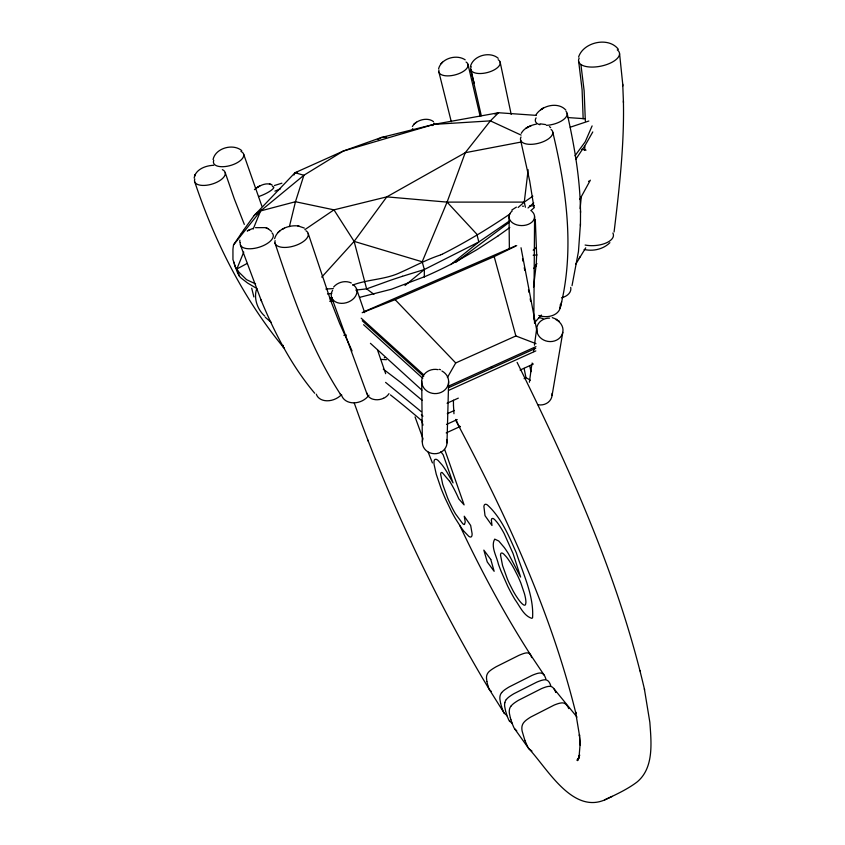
<?xml version="1.0" encoding="UTF-8"?>
<svg xmlns="http://www.w3.org/2000/svg" width="845" height="845" viewBox="0 0 845 845"><rect width="100%" height="100%" fill="white"/><g stroke="black" fill="none" stroke-linecap="round" stroke-linejoin="round"><path stroke-width="1.27" d="M424.317 277.086L424.338 269.523L422.194 261.792L447.079 202.113L465.236 152.713L490.375 120.867L498.571 112.744L536.406 115.374M453.427 400.234L453.469 405.241M572.023 285.684L578.466 251.472L580.441 223.84M580.526 212.591C580.23 179.119 574.42 145.995 567.143 113.42M533.839 318.914L534.589 216.626M580.43 225.562L580.526 210.901M239.811 242.198L239.853 240.181M447.005 442.864L448.632 381.613M584.856 146.259L584.687 150.156M581.265 196.991L580.114 208.694M525.41 207.247L524.27 202.103L528.157 169.771M614.083 231.974C619.322 188.488 624.381 144.77 623.399 100.893M529.392 382.246L531.822 364.438M533.565 351.594L533.913 349.027M534.441 345.161L536.712 328.43M533.533 287.194L536.226 264.348L536.11 266.407L536.659 254.968L535.297 219.351M194.128 177.999L195.311 174.482L194.424 176.214M552.07 395.523L562.791 332.391M213.077 159.515C215.486 148.012 233.083 143.206 241.733 150.611M470.475 66.438C473.137 55.559 489.942 50.943 498.233 58.305M579.269 755.969L577.547 760.648L579.659 754.944L579.026 757.215L580.103 744.255L579.438 734.78L579.501 735.604L575.561 711.902L575.984 713.814C550.75 610.734 505.321 513.665 455.687 420.292M560.119 308.214C575.012 250.236 566.446 189.512 552.788 132.2M438.597 68.804C441.259 58.294 456.575 53.974 465.194 59.837M560.288 307.443L561.64 301.749M289.391 226.65L295.465 201.733L303.894 175.264L343.302 151.054L381.327 137.503L433.865 124.395L498.571 112.744L494.938 114.107M578.593 57.048C583.314 42.07 608.685 36.346 618.382 49.359M274.614 238.67C277.361 228.837 289.687 224.58 298.993 226.069L297.894 225.879L304.316 228.055M592.113 125.916L585.226 141.791L574.98 155.797M256.574 288.346L247.627 283.064L241.216 278.111A90.098 16.911 17.6 0 1 239.558 276.421L236.832 269.006L243.761 252.063M253.173 229.079L260.598 210.923L303.894 175.264L295.011 172.729L253.965 215.75M194.667 175.718C197.667 168.44 206.444 165.588 213.732 165.271M256.817 288.515C253.278 297.936 257.44 309.64 264.76 316.104M412.371 126.507C416.141 119.948 427.348 116.811 433.485 121.617M590.359 180.175L579.86 199.325M293.933 175.052L295.011 172.729L343.302 151.054L433.865 124.395L490.375 120.867L521.09 135.094M340.387 393.717L340.07 394.351M592.789 131.936L585.479 144.78L575.709 159.462M447.385 377.525L455.719 362.949L515.862 335.961L536.005 343.661M575.804 264.094L585.733 247.838M579.089 258.295L580.04 256.711M521.238 133.33C524.249 127.87 530.597 125.292 536.427 124.088M536.131 114.582C541.962 105.477 558.112 101.432 565.865 110.114M255.602 283.92L246.529 279.653L239.103 272.354A94.967 56.974 -61.7 0 1 236.832 269.006A94.059 32.247 -58.2 0 1 235.47 267.168L232.956 259.595L232.945 249.264A84.415 28.941 -58.3 0 1 233.537 244.913L241.11 233.695M577.927 759.613L579.469 757.194L577.008 760.32L577.769 759.475M533.755 268.52L536.924 263.619M241.269 233.463L243.487 230.315M243.751 229.946L253.753 216.035M321.734 277.107L354.129 241.385L386.788 196.874L465.236 152.713L521.502 141.971M233.537 244.913L260.598 210.923L295.465 201.733L333.965 209.856L386.788 196.874L447.079 202.113L524.27 202.103L532.857 196.156M534.367 322.885L541.391 315.016M333.648 287.025C337.81 282.093 345.383 280.139 351.277 282.969M440.974 63.702L442.495 62.181M609.9 242.684C603.319 249.233 593.074 251.567 584.138 249.465M524.27 202.103L518.143 207.469M511.816 210.035L516.38 207.109M533.734 202.895L528.03 207.986M254.419 189.65L255.993 188.298M413.723 124.247L416.5 122.176M533.174 250.141L536.131 247.68M277.921 232.523L279.991 230.791M405.019 285.504L424.338 269.523L478.809 241.987L509.693 220.82M450.723 264.612L478.809 241.987L476.886 234.245L447.079 202.113M509.957 213.996C488.315 228.678 465.838 242.24 442.505 254.06M455.74 262.373L509.208 222.362M261.443 210.014L254.588 214.883L260.598 210.923M498.328 235.755L477.045 249.602L459.775 259.563A231.53 109.375 -16.3 0 1 425.384 276.389L391.436 289.233L359.505 297.387M257.736 187.115L255.866 188.382C260.461 185.203 267.041 181.971 272.354 185.182M304.855 229.65L333.965 209.856L354.129 241.385L366.624 288.874L373.902 294.292M528.231 126.887L526.034 128.229L531.114 125.567L530.628 125.789M377.937 139.51L381.327 137.503L386.535 137.08M440.287 255.032C426.461 259.626 413.828 266.545 400.551 272.417C385.352 279.769 368.145 279.146 352.64 285.092M247.215 230.97L252.792 228.425M236.832 269.006L247.247 263.397M284.448 228.203L282.019 229.439M247.543 230.791L250.109 229.47M362.167 312.713L395.122 299.648L494.188 256.605L516.717 245.61M608.759 797.986C618.424 793.392 628.173 788.67 636.771 782.238C654.305 768.073 651.241 742.111 649.847 722.285L644.365 688.876M491.093 367.3L491.674 367.036M512.228 723.721L513.844 727.46A25.762 17.671 -36.7 0 0 514.679 728.855L528.854 748.712C547.697 768.802 573.839 817.115 608.125 798.25M446.202 432.904L460.282 426.44M274.34 185.541L281.903 183.185M447.28 413.701L454.409 410.448M524.101 378.666L525.991 377.799A9.654 4.109 29.1 0 1 530.301 380.282M446.509 424.433L457.208 419.542M447.068 403.234L458.317 398.132M520.108 370.047L533.279 364.058M604.671 799.845L612.266 796.37M448.642 387.665L535.73 348.298M448.558 390.411L535.825 350.918M448.695 386.08L535.973 346.64M442.062 254.26L440.731 254.841M363.318 312.027L515.45 245.969M570.227 127.215L588.849 121.015M402.495 276.283L424.338 269.523M295.011 172.729L297.598 172.253M327.501 294.018L331.81 293.352M255.496 227.675L265.182 227.632L268.214 228.72L271.509 231.424M355.787 290.099L366.624 288.874L390.453 280.286A131.788 21.305 -19.2 0 1 402.495 276.283M343.883 335.338L346.418 335.085M333.31 288.589L325.864 289.043M333.12 300.968L329.677 301.242M533.184 255.243L537.05 254.947M529.477 205.969L534.367 205.757M539.987 123.803L545.69 124.574M581.687 149.29L586.029 150.146M380.968 359.41L386.418 359.685M567.724 117.55L584.687 118.722M522.474 206.159L523.488 206.233M329.539 297.641L332.169 297.862M543.039 318.512L538.772 317.583M330.258 299.669L332.793 300.186M532.614 363.329L531.959 363.17M512.45 723.394L509.524 721.218M271.256 184.463L269.449 183.935M552.281 317.604L557.267 319.621M354.129 241.385L422.194 261.792M267.094 228.351L266.333 228.108L268.214 228.72M439.305 369.328L440.488 369.719M531.949 751.089L528.938 748.807M506.556 715.166L504.402 713.423A25.456 15.897 -34.9 0 1 503.588 712.081L502.173 708.659M491.389 691.442L489.762 690.164A25.096 13.362 -32.8 0 1 489.086 689.034L487.977 686.108M516.749 730.788L514.689 728.855M460.102 426.905L458.423 425.183A60.724 23.058 -30.4 0 1 457.631 423.292L455.877 419.395M383.281 369.138L400.889 382.542L422.257 400.414M385.584 382.384L421.18 411.599M271.34 322.463L265.256 317.276M549.44 126.602L550.665 127.648M558.492 320.582L559.2 321.195M361.185 318.185L423.725 374.821M362.294 320.783L423.715 376.426M363.593 324.702L422.785 378.37M370.427 343.323L421.908 390.136M395.122 299.648L455.719 362.949M577.008 717.056L553.897 688.717A14.101 9.739 -37.1 0 0 552.788 687.503A8.239 5.693 -37.3 0 0 550.074 686.32M314.699 393.242C291.43 365.526 274.646 333.057 260.915 299.753M283.529 347.432C243.423 298.75 214.704 241.67 194.794 182.024M440.815 451.716L443.171 454.758L453.057 482.907L446.646 471.584A35.184 6.253 64.9 0 0 442.273 465.151L438.27 460.631A33.705 5.989 64.9 0 0 435.914 459.257L434.932 459.458A40.37 7.172 64.9 0 0 434.267 460.419L434.129 460.905A36.662 6.517 64.9 0 0 434.087 464.486L436.263 474.256L441.058 488.378A43.422 7.721 64.8 0 0 445.157 498.254L451.494 511.5A35.564 6.295 64.8 0 0 455.37 518.524L461.243 527.671A54.598 9.749 64.9 0 0 463.799 531.093L468.743 536.279A34.55 6.126 64.8 0 0 471.045 536.934A36.039 6.39 64.8 0 0 471.531 536.533A34.328 6.095 64.8 0 0 472.091 533.565L470.644 525.432L464.254 516.221L465.225 521.978L464.486 524.46A21.209 3.76 64.8 0 1 462.722 523.657L455.518 513.887A23.153 4.098 64.8 0 1 452.635 508.701L450.322 504.032A26.554 4.711 64.8 0 1 447.586 497.906L442.706 484.354L440.646 474.372A23.449 4.172 64.9 0 1 441.09 472.725A22.15 3.94 64.9 0 1 442.294 472.651L449.635 481.323M530.269 654.41L544.275 675.313A25.635 16.108 -34.9 0 1 544.962 676.581L545.891 678.905M354.245 403.023L361.998 424.581C394.795 512.165 434.921 597.088 482.284 677.753L489.709 690.09M504.317 713.307L489.688 690.059M339.785 393.274C310.094 347.137 292.169 294.799 275.005 243.054M237.593 272.914L234.593 265.003M517.108 362.389C569.034 467.338 617.938 575.297 644.577 689.773M352.059 350.918L339.69 323.55L330.712 300.651L308.182 233.421M460.018 526.002C480.921 570.248 504.032 613.502 530.47 654.695A25.287 13.562 -32.8 0 1 531.03 655.773L531.695 657.59M568.759 708.606L568.262 707.592A26.375 20.269 -40 0 0 567.354 706.019L567.048 705.596A14.344 11.027 -40.5 0 0 565.886 704.318A8.376 6.443 -40.7 0 0 562.96 702.913A10.055 7.721 -40.6 0 0 560.626 703.051A15.463 11.862 -40.5 0 0 558.355 703.568L556.306 704.244A47.235 35.881 -40.1 0 0 554.035 705.142L530.84 716.993A47.394 36.029 -39.5 0 0 528.79 718.292L526.847 719.655A15.548 11.946 -39.5 0 0 524.925 721.281A10.119 7.785 -39.4 0 0 523.245 723.267A8.429 6.496 -39.4 0 0 521.946 726.816A14.418 11.091 -39.6 0 0 521.861 728.739L521.893 729.309A26.385 20.269 -40 0 0 522.168 731.221L524.872 740.347M555.471 691.696L554.901 690.428A25.931 17.893 -36.8 0 0 554.098 689.002M244.311 224.39L234.318 198.913L225.203 172.612M555.545 691.886L555.778 692.467M261.633 301.517L240.434 245.061M428.172 452.159L432.429 462.923M261.887 206.212L243.698 154.308M422.711 437.921L415.053 416.923M367.807 440.002L368.272 441.227M550.771 685.601L549.958 683.658A25.772 17.006 -35.8 0 0 549.208 682.295L548.986 681.978A14.027 9.253 -36.2 0 0 547.961 680.869A8.186 5.408 -36.3 0 0 545.31 679.781A9.823 6.485 -36.3 0 0 543.103 680.014A15.104 9.95 -36.2 0 0 540.916 680.574L538.846 681.302A46.042 29.945 -35.9 0 0 536.733 682.168L513.95 693.692A46.19 30.071 -35.5 0 0 511.922 694.928L510.063 696.164A15.189 10.024 -35.4 0 0 508.056 697.738A9.886 6.538 -35.4 0 0 506.324 699.554M524.893 740.41L527.681 746.864A26.237 20.058 -39.9 0 0 528.621 748.395M331.578 297.303L366.91 393.77M512.176 723.573L511.552 721.746M507.232 716.328L508.753 719.929A25.603 16.794 -35.8 0 0 509.524 721.218M444.702 449.529L464.106 504.898L458.814 498.92A27.019 4.806 64.9 0 0 453.11 487.206A23.237 4.14 64.9 0 0 449.646 481.323M507.18 716.19L505.532 710.74M356.558 288.99L364.691 312.661M377.525 350.02L385.658 373.691M502.131 708.522L501.603 706.864M511.531 721.704L510.929 719.803M253.88 296.944L251.704 288.219M510.919 719.75L510.369 717.87M421.497 420.102L423.018 425.151M501.592 706.821L500.641 703.336M487.945 686.003L486.889 681.535M494.188 256.605L515.862 335.961M510.327 717.722L509.44 713.56A25.931 17.893 -36.8 0 1 509.271 711.786L509.271 711.279A14.164 9.791 -36.4 0 1 509.45 709.525A8.292 5.735 -36.3 0 1 510.855 706.23M438.893 72.005L451.283 121.712M505.5 710.592L504.708 706.568A25.783 17.006 -35.8 0 1 504.592 704.91L504.602 704.413A14.09 9.306 -35.5 0 1 504.824 702.723M473.865 82.102L474.193 83.433L470.76 69.522L481.312 115.776M520.626 140.207L529.699 181.01L533.892 206.983M467.982 64.315L480.066 115.955M500.61 703.198L499.934 699.385A25.646 16.108 -34.9 0 1 499.86 697.759L499.881 697.283A14.016 8.82 -34.7 0 1 500.134 695.667A8.196 5.165 -34.5 0 1 501.645 692.583M640.204 670.592L640.383 671.395M500.134 62.055L511.183 114.371M234.498 264.612L234.128 262.288M524.111 368.388L525.991 377.799M529.815 366.075L530.935 371.684M521.016 247.754L537.093 332.053M522.537 258.644L523.023 261.232M524.259 267.707L524.756 270.294M528.452 289.708L528.949 292.307M530.185 298.771L530.671 301.369M533.639 316.896L534.864 323.371M486.868 681.419L486.498 678.165A25.287 13.562 -32.8 0 1 486.54 676.708L486.593 676.285A13.826 7.425 -32.6 0 1 486.952 674.859A8.091 4.352 -32.5 0 1 488.6 672.081A9.707 5.218 -32.5 0 1 490.438 670.444A14.904 7.985 -32.5 0 1 492.403 669.039L494.336 667.814A45.207 23.871 -32.6 0 1 496.342 666.642L518.788 655.414A45.07 23.776 -32.9 0 1 520.847 654.548L522.865 653.798A14.819 7.932 -33.1 0 1 524.967 653.164A9.644 5.176 -33.2 0 1 527.026 652.889A8.038 4.32 -33.2 0 1 529.424 653.597A13.763 7.383 -33.1 0 1 530.269 654.41M580.916 64.547L584.138 90.753L585.342 121.057M578.688 61.569L582.089 89.602L583.166 118.807M619.565 53.605L622.733 84.215L623.462 102.615M453.966 413.754L453.469 405.336M579.438 734.78L580.166 745.121M622.733 84.215L622.807 85.989M421.708 381.253L422.342 441.988M509.039 216.827L509.366 248.398M588.997 181.02A23.935 18.854 -55.4 0 1 588.574 181.506M534.262 207.638A315.586 143.597 -16.9 0 1 530.808 210.658M509.799 227.474A315.586 143.597 -16.9 0 1 498.265 235.734M617.262 49.908A20.84 9.168 -11.6 0 1 601.302 66.068A20.84 9.168 -11.6 0 1 579.184 58.125M612.889 233.03A19.646 9.432 -3.5 0 1 606.108 242.98A19.646 9.432 -3.5 0 1 585.11 245.05M239.558 276.421A89.39 38.342 25.8 0 1 237.593 272.914M305.943 230.759A17.27 8.049 -16.5 0 1 294.683 245.779A17.27 8.049 -16.5 0 1 275.132 240.645M368.99 395.122A15.622 12.284 -22.6 0 1 353.664 402.854A15.622 12.284 -22.6 0 1 341.507 395.048M271.963 232.829A17.175 7.911 -17.1 0 1 259.109 247.236A17.175 7.911 -17.1 0 1 240.276 242.599M341.591 394.615A15.601 11.439 -25.5 0 1 326.952 400.794A15.601 11.439 -25.5 0 1 316.305 394.182M551.056 129.465A16.583 7.616 -14.4 0 1 538.349 143.312A16.583 7.616 -14.4 0 1 520.995 137.017M560.214 304.739A15.125 10.9 3.5 0 1 554.162 314.815A15.125 10.9 3.5 0 1 538.793 315.438M566.023 111.403A16.351 7.383 -14.1 0 1 562.96 119.99A16.351 7.383 -14.1 0 1 546.419 125.345M539.934 124.754A16.351 7.383 -14.1 0 1 536.057 117.877M570.713 287.374A15.009 9.897 1.8 0 1 561.513 297.82M498.159 59.689A15.157 6.971 -14.1 0 1 487.417 72.533A15.157 6.971 -14.1 0 1 471.214 66.702M466.07 62.034A15.041 6.876 -14.7 0 1 456.173 74.592A15.041 6.876 -14.7 0 1 438.977 70.029M222.351 169.644A15.939 7.404 -16.6 0 1 213.172 183.735A15.939 7.404 -16.6 0 1 194.783 178.96M284.258 348.003A14.851 5.503 -28.2 0 1 283.181 345.351M240.973 151.445A15.685 7.204 -16.2 0 1 231.678 165.124A15.685 7.204 -16.2 0 1 213.743 160.328M441.903 370.997A13.457 12.126 1.1 0 1 443.055 391.33A13.457 12.126 1.1 0 1 421.993 383.894A13.457 12.126 1.1 0 1 438.048 369.635M446.614 439.484A12.348 11.365 1.5 0 1 434.245 453.723A12.348 11.365 1.5 0 1 422.996 438.629M556.094 319.727A13.203 11.703 8.4 0 1 558.556 338.919A13.203 11.703 8.4 0 1 537.557 333.722A13.203 11.703 8.4 0 1 549.599 318.121M552.102 393.316A12.126 11.006 9.6 0 1 537.969 404.734M501.687 692.604A9.834 6.19 -34.5 0 1 503.44 690.83A15.104 9.485 -34.6 0 1 505.384 689.34L507.317 688.062A45.905 28.445 -34.6 0 1 509.334 686.848L532.012 675.409A45.757 28.329 -35.1 0 1 534.114 674.542L536.174 673.803A15.02 9.422 -35.3 0 1 538.339 673.212A9.77 6.147 -35.4 0 1 540.473 673.021A8.144 5.123 -35.4 0 1 543.071 673.983A13.953 8.767 -35.3 0 1 544.032 674.975M504.835 702.723A8.249 5.45 -35.4 0 1 506.271 699.544M510.908 706.251A9.95 6.876 -36.3 0 1 512.63 704.392A15.284 10.541 -36.3 0 1 514.563 702.839L516.496 701.519A46.486 31.687 -36.4 0 1 518.524 700.273L541.402 688.664A46.338 31.55 -36.9 0 1 543.536 687.798L545.627 687.069A15.199 10.467 -37.2 0 1 547.835 686.51A9.886 6.823 -37.3 0 1 550.042 686.383M531.801 211.25A12.77 8.82 -0.2 0 1 530.375 223.291A12.77 8.82 -0.2 0 1 512.883 223.091A12.77 8.82 -0.2 0 1 512.144 211.028M352.999 284.723A13.161 9.77 -18.5 0 1 354.203 297.947A13.161 9.77 -18.5 0 1 337.176 302.605A13.161 9.77 -18.5 0 1 332.603 290.3M388.975 393.654A12.115 9.464 -15.9 0 1 383.556 398.312M383.524 398.248A12.083 9.39 -15.7 0 1 373.236 399.273L372.085 398.924A12.474 9.675 -15.5 0 1 368.452 396.411L367.807 395.587A12.105 9.337 -16.2 0 1 366.688 392.788M421.317 414.779A279.695 69.279 46 0 1 422.975 416.162M390.443 394.9A285.314 69.29 46.4 0 1 422.616 421.465M384.295 357.752A65.139 18.21 -6.6 0 1 384.982 357.615M272.386 186.597A11.682 2.546 -24.9 0 1 270.981 190.505A11.682 2.546 -24.9 0 1 258.559 196.558M433.812 123.138A11.376 2.081 -14.8 0 1 432.07 125.599M412.677 129.697A11.376 2.081 -14.8 0 1 412.761 128.63M274.91 191.16A10.869 0.56 -22.7 0 1 280.551 188.784M500.515 555.091L502.585 565.654L507.401 579.1A25.836 4.88 64.1 0 0 509.577 583.958L513.021 590.739A22.054 4.151 64.1 0 0 515.872 595.609L518.143 599.01A25.688 4.848 64.1 0 0 523.847 605.009A25.202 4.753 64.1 0 0 525.548 604.481L525.896 602.675A36.81 6.94 64.2 0 0 524.439 593.644L520.911 583.187A25.466 4.827 64.2 0 0 517.689 575.836L514.035 568.653A24.727 4.69 64.2 0 0 510.412 562.527L508.014 559.031A32.142 6.073 64.1 0 0 506.239 556.728L503.757 554.077A22.952 4.352 64.2 0 0 501.687 553.01L501.434 553.053A25.213 4.785 64.2 0 0 500.853 553.549A24.537 4.647 64.2 0 0 500.546 554.616L500.515 555.091M491.389 520.119L491.98 525.495L485.019 515.672L483.9 506.504A33.536 6.496 64.5 0 1 487.333 504.898C501.296 517.647 508.838 535.91 516.348 552.873C523.034 573.787 534.051 595.736 532.561 617.875L531.769 618.339C523.615 615.804 519.855 606.161 515.028 599.633A37.793 7.13 64.1 0 1 511.32 593.169A36.641 6.908 64.1 0 1 507.729 586.219L501.138 571.378A49.559 9.411 64.1 0 1 498.381 564.09C496.702 556.306 490.47 546.514 494.716 539.121L498.751 541.011L504.275 547.528A38.025 7.204 64.2 0 1 508.458 553.75L520.604 577.051L513.084 553.591L504.169 533.575A24.674 4.785 64.4 0 0 498.054 523.615A27.336 5.292 64.4 0 0 496.712 521.872L494.906 519.844A21.125 4.098 64.4 0 0 492.846 518.407L491.727 518.693L491.389 520.119M543.356 108.128L540.853 109.639L543.356 108.128M259.626 186.069L257.556 187.231L259.626 186.069M490.765 559.432L483.836 550.116L487.248 561.946L494.145 571.294L490.765 559.432"/></g></svg>
